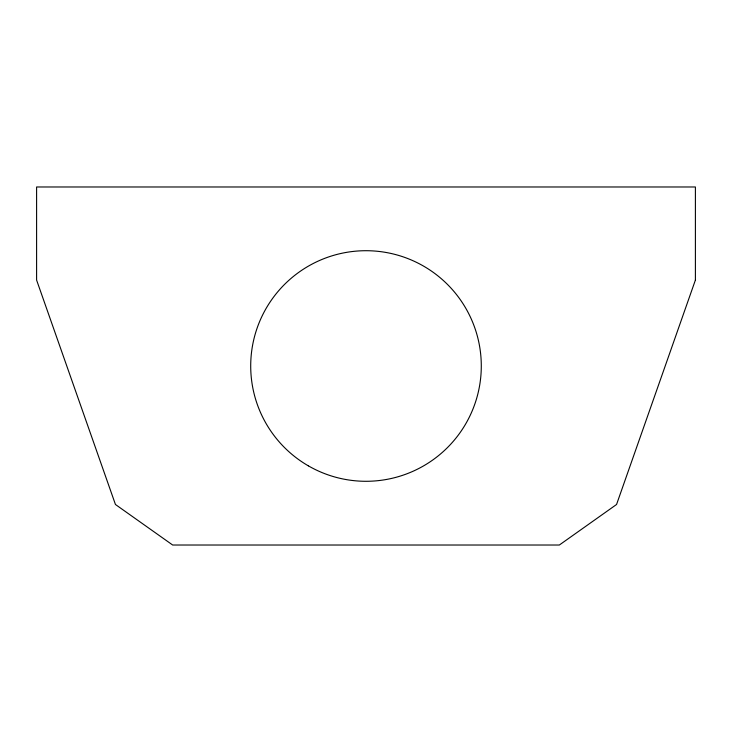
<?xml version="1.0" encoding="UTF-8"?>
<svg xmlns="http://www.w3.org/2000/svg" width="732" height="732" viewBox="0 0 732 732"><rect width="100%" height="100%" fill="white"/><g stroke="black" fill="none" stroke-linecap="round" stroke-linejoin="round"><path stroke-width="1.1" d="M695.4 280.072L616.554 504.485L559.339 545.02L172.66 545.02L115.446 504.485L36.6 280.072L36.6 186.98L695.4 186.98L695.4 280.072M308.355 465.845A115.29 115.29 0 0 0 481.29 366A115.29 115.29 0 0 0 308.355 266.155A115.29 115.29 0 0 0 308.355 465.845"/></g></svg>
